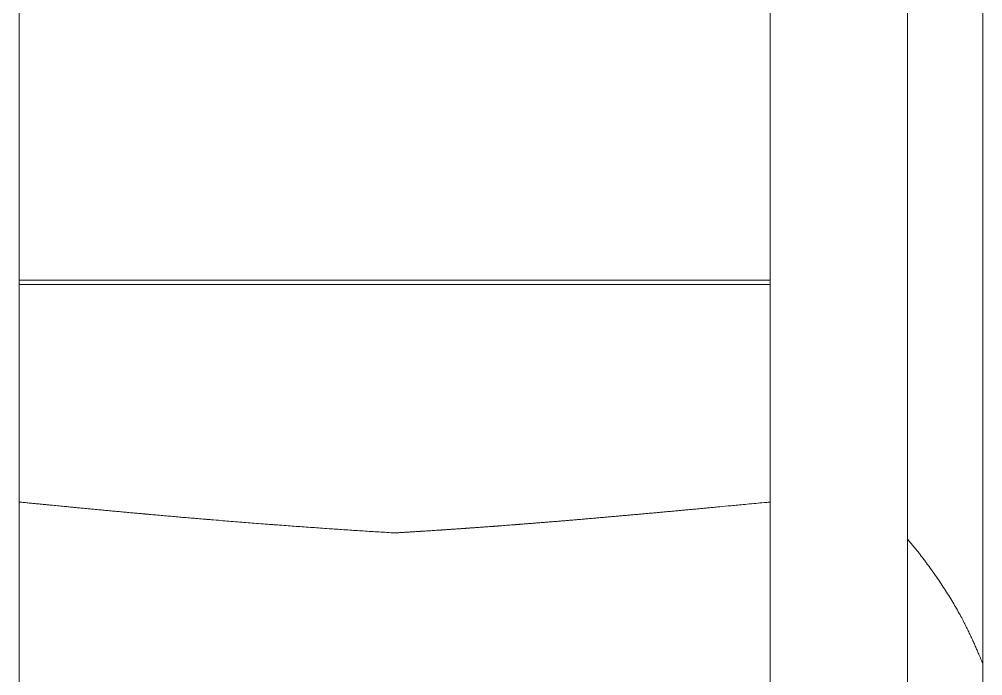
# Model space of a CAD drawing. Header units: millimetres. Extents: x -5 to 111, y -3 to 86.
# Drawn here: x 17.8895 to 17.928, y 48.0198 to 48.04602 of the extents above; entities that cross this region are included whole.
import ezdxf

# ---------------------------------------------------------------- set-up
doc = ezdxf.new("R2010")
doc.units = ezdxf.units.MM
doc.layers.add('A1I6----E-', color=3, linetype='Continuous', lineweight=25)

# ---------------------------------------------------------------- blocks, each defined once
blk = doc.blocks.new('Gruppe-421')
at = {"layer": 'A1I6----E-', "linetype": 'Continuous', "lineweight": 9}
for p, q in [((-32.872446, 5.326397), (-32.872446, 5.566397)), ((-32.875446, 5.552397), (-32.875446, 5.481653)), ((-32.910946, 5.492004), (-32.910946, 5.511791)), ((-32.880946, 5.492004), (-32.880946, 5.511791)), ((-32.910946, 5.491823), (-32.910946, 5.492004)), ((-32.880946, 5.492004), (-32.910946, 5.492004)), ((-32.880946, 5.491823), (-32.910946, 5.491823)), ((-32.910946, 5.484849), (-32.910946, 5.491823)), ((-32.880946, 5.491823), (-32.880946, 5.492004)), ((-32.880946, 5.491823), (-32.880946, 5.484849)), ((-32.910946, 5.483137), (-32.910946, 5.484849)), ((-32.880946, 5.484849), (-32.880946, 5.483137)), ((-32.910946, 5.461717), (-32.910946, 5.483137)), ((-32.880946, 5.483137), (-32.880946, 5.461717)), ((-32.875446, 5.481653), (-32.875446, 5.471397))]:
    blk.add_line(p, q, dxfattribs=at)
for points, weights, knots in [([(-32.910946, 5.483137), (-32.910263, 5.48307), (-32.90914, 5.482961), (-32.90823, 5.482874), (-32.907518, 5.482806), (-32.906805, 5.482739), (-32.906092, 5.482675), (-32.905893, 5.482657), (-32.905695, 5.482639), (-32.904586, 5.482539), (-32.903475, 5.482447), (-32.903406, 5.482441), (-32.903337, 5.482436), (-32.902089, 5.482332), (-32.90084, 5.482237), (-32.900827, 5.482236), (-32.900814, 5.482235), (-32.899591, 5.482143), (-32.898368, 5.482059), (-32.898355, 5.482058), (-32.898342, 5.482057), (-32.897144, 5.481975), (-32.895946, 5.481903), (-32.895946, 5.481903), (-32.895946, 5.481903)], [1, 1, 1, 1, 1, 0.99999714468, 1, 1, 1, 0.999994395857, 1, 1, 1, 0.999993663474, 1, 1, 1, 0.999992808144, 1, 1, 1, 0.999992803942, 1, 1, 1], [0, 0, 0, 1, 2, 3, 3, 4, 4, 5, 5, 6, 6, 7, 7, 8, 8, 9, 9, 10, 10, 11, 11, 12, 12, 13, 13, 13]), ([(-32.895946, 5.481903), (-32.895464, 5.481932), (-32.894983, 5.481963), (-32.894876, 5.481969), (-32.894769, 5.481976), (-32.894073, 5.48202), (-32.893378, 5.482069), (-32.893143, 5.482085), (-32.892908, 5.482102), (-32.892028, 5.482163), (-32.891148, 5.482231), (-32.891021, 5.482241), (-32.890893, 5.482251), (-32.890269, 5.4823), (-32.889645, 5.482351), (-32.88902, 5.482402), (-32.888396, 5.482455), (-32.887772, 5.482509), (-32.887148, 5.482564), (-32.886524, 5.482619), (-32.8859, 5.482675), (-32.885275, 5.482732), (-32.884651, 5.482789), (-32.884027, 5.482847), (-32.882779, 5.482964), (-32.880985, 5.483133), (-32.880965, 5.483135), (-32.880946, 5.483137)], [1, 0.99999891687, 1, 1, 1, 0.999995311557, 1, 1, 1, 0.999991715605, 1, 1, 1, 0.999998078494, 1, 0.999998557078, 1, 0.999998969943, 1, 0.999999312809, 1, 0.99999958628, 1, 1, 1, 1, 1, 1], [0, 0, 0, 1, 1, 2, 2, 3, 3, 4, 4, 5, 5, 6, 6, 7, 7, 8, 8, 9, 9, 10, 10, 11, 11, 12, 13, 13, 14, 14, 14])]:
    blk.add_rational_spline(points, weights, degree=2, knots=knots, dxfattribs=at)
blk.add_open_spline([(-32.872446, 5.476674), (-32.872682, 5.477285), (-32.873464, 5.478895), (-32.874713, 5.480788), (-32.875446, 5.481653)], degree=2, dxfattribs=at)

msp = doc.modelspace()

# ---------------------------------------------------------------- block references
at = {"layer": 'A1I6----E-'}
msp.add_blockref('Gruppe-421', (50.800446, 42.543603), dxfattribs=at)

doc.saveas('drawing.dxf')
